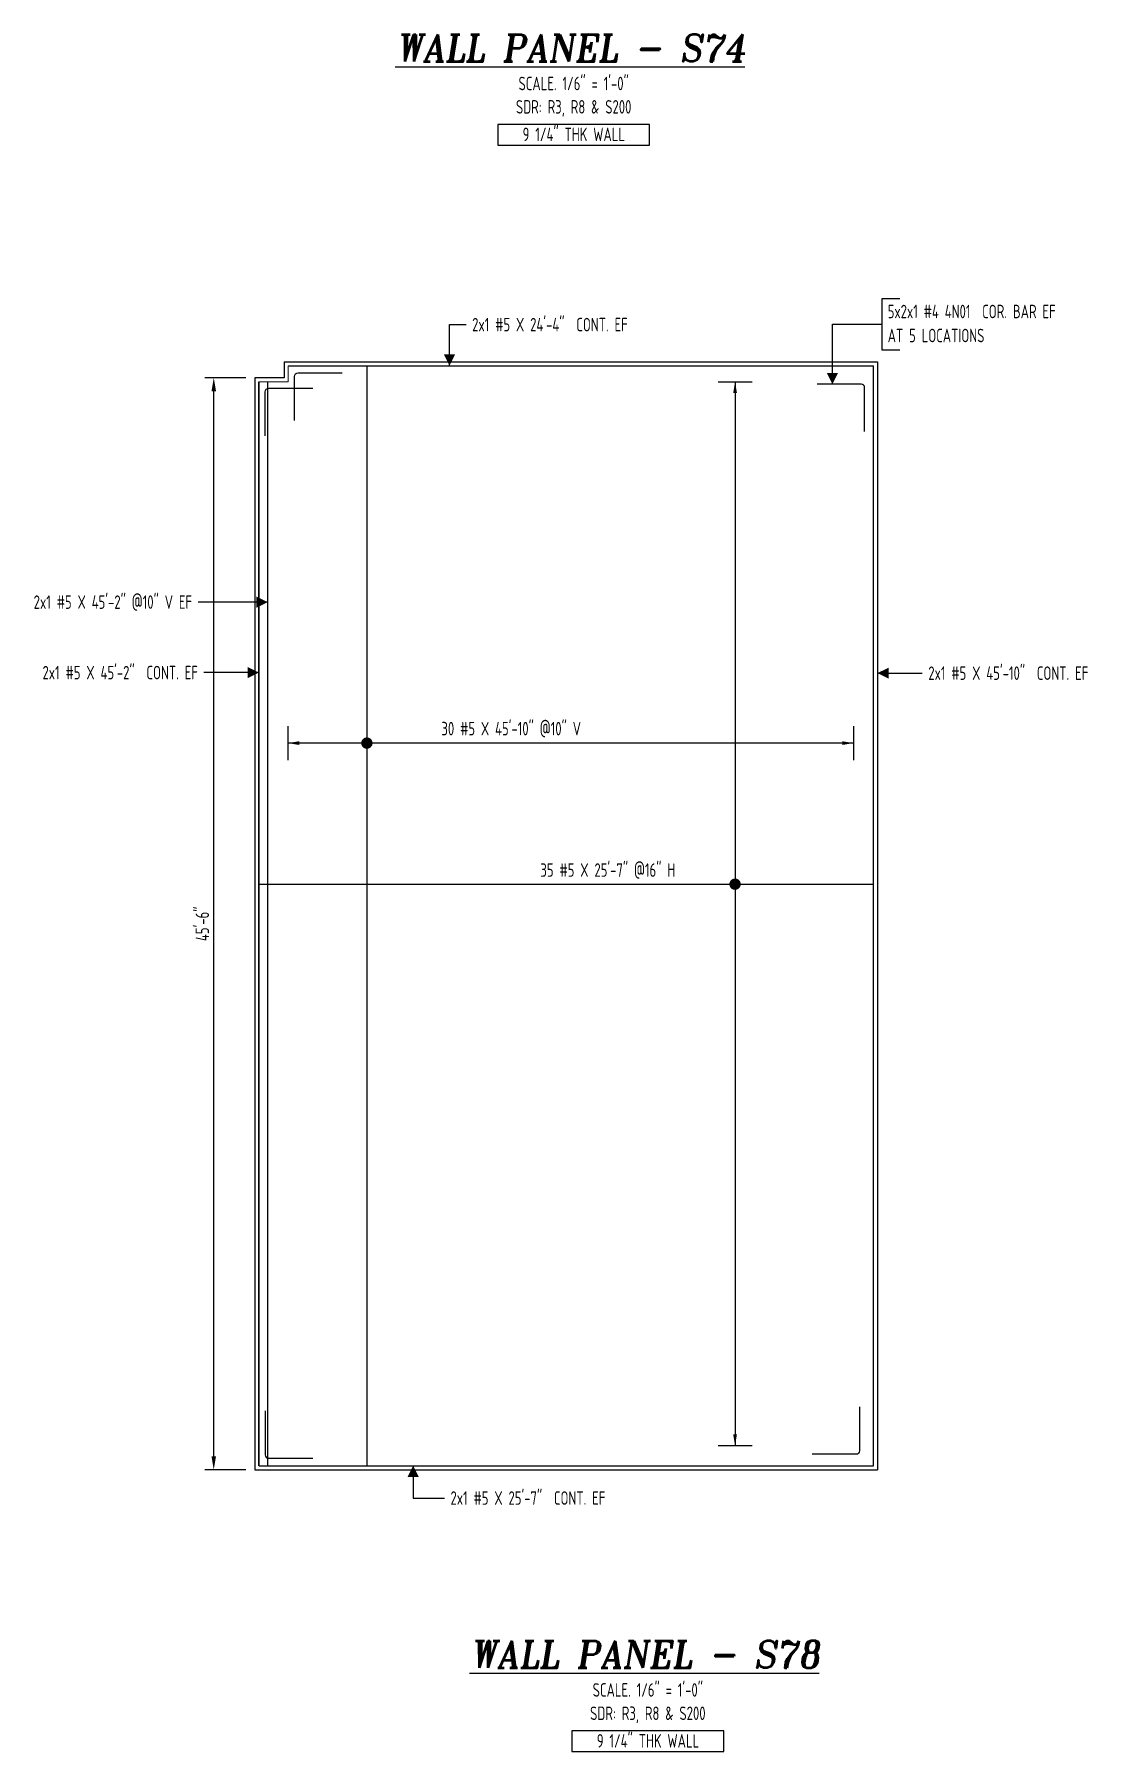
# Model space of a CAD drawing. Header units: inches. Extents: x 10095 to 38568, y -2433 to 4174.
# Drawn here: x 33720 to 34246, y -548 to 311 of the extents above; entities that cross this region are included whole.
import ezdxf
from ezdxf.enums import TextEntityAlignment as Align

# ---------------------------------------------------------------- set-up
doc = ezdxf.new("R2010")
doc.units = ezdxf.units.IN
doc.header["$MEASUREMENT"] = 0
doc.layers.get('0').update_dxf_attribs({"linetype": 'CONTINUOUS'})
doc.layers.get('Defpoints').update_dxf_attribs({"linetype": 'CONTINUOUS'})
for name, color, linetype in [('0-25TEXT', 7, 'CONTINUOUS'), ('0-35', 3, 'CONTINUOUS'), ('0-35TEXT', 3, 'CONTINUOUS'), ('0-50', 10, 'CONTINUOUS'), ('BAR-LBL', 2, 'CONTINUOUS'), ('RANGELAY', 7, 'CONTINUOUS'), ('REBARS', 4, 'CONTINUOUS')]:
    doc.layers.add(name, color=color, linetype=linetype)
doc.layers.add('COVER', color=6, linetype='CONTINUOUS', lineweight=0, plot=False)
doc.styles.add('AR', font='ARCHQUIK.shx', dxfattribs={"width": 0.8})
doc.styles.add('ROMANT', font='romant')
doc.dimstyles.new('CADS_DIM_48', dxfattribs={"dimscale": 48, "dimtxt": 0.09375, "dimasz": 0.09375, "dimexe": 0.0625, "dimexo": 0.0625, "dimgap": 0.09375, "dimtad": 0, "dimtih": 1, "dimtoh": 1, "dimzin": 1, "dimdsep": 46, "dimlunit": 4, "dimtxsty": 'AR', "dimblk": 'CLOSED', "dimcen": 0.1875, "dimadec": 0, "dimazin": 0, "dimtfac": 1, "dimtofl": 0, "dimtmove": 0, "dimatfit": 1, "dimldrblk": 'DOTBLANK', "dimfxl": 1, "dimtzin": 0, "dimarcsym": 0})

# ---------------------------------------------------------------- blocks, each defined once
blk = doc.blocks.new('leadrblk')
blk.add_lwpolyline([(0, 0, 0, 1, 0), (1, 0, 1, 1, 0)], format="xyseb")
blk = doc.blocks.new('*U1234', base_point=(33836.54, 136.93))
at = {"layer": 'REBARS', "color": 0}
blk.add_lwpolyline([(33836.23, 136.93), (33836.23, -405.07)], dxfattribs=at)
blk = doc.blocks.new('*U1316', base_point=(33831.78, -114.59))
at = {"layer": 'REBARS', "color": 0}
blk.add_lwpolyline([(33831.78, -114.28), (34138.78, -114.28)], dxfattribs=at)
blk = doc.blocks.new('rendmark')
at = {"color": 4}
blk.add_line((0, -3), (0, 3), dxfattribs=at)
blk = doc.blocks.new('rarrow')
at = {"color": 7}
blk.add_solid([(2, -0.33), (2, 0.33), (0, 0)], dxfattribs=at)
blk = doc.blocks.new('*U1679', base_point=(34069.83, 136.93))
at = {"layer": 'RANGELAY'}
blk.add_line((34069.83, 136.93), (34069.83, -395.07), dxfattribs=at)
at = {"layer": 'RANGELAY', "xscale": 2.834645669291339, "yscale": 2.834645669291339}
for name, p, rotation in [('rendmark', (34069.83, 136.93), 269.9999999999999), ('rarrow', (34069.83, 136.93), 269.9999999999999), ('rarrow', (34069.83, -395.07), 89.999996929531), ('rendmark', (34069.83, -395.07), 89.999996929531)]:
    blk.add_blockref(name, p, dxfattribs=dict(at, rotation=rotation))
blk = doc.blocks.new('VPM95C817')
at = {"const_width": 1}
blk.add_lwpolyline([(-0.5, 0, 1), (0.5, 0, 1)], format="xyb", close=True, dxfattribs=at)
blk = doc.blocks.new('*U1230', base_point=(33885.51, 144.93))
at = {"layer": 'REBARS', "color": 0}
blk.add_lwpolyline([(33885.82, 144.93), (33885.82, -405.07)], dxfattribs=at)
blk = doc.blocks.new('*U1678', base_point=(34129.03, -43.75))
at = {"layer": 'RANGELAY'}
blk.add_line((34129.03, -43.75), (33846.41, -43.75), dxfattribs=at)
at = {"layer": 'RANGELAY', "xscale": 2.834645669291339, "yscale": 2.834645669291339}
for name, p, rotation in [('rendmark', (33846.41, -43.75), 359.9999969295309), ('rarrow', (33846.41, -43.75), 359.9999969295309), ('rarrow', (34129.03, -43.75), 179.9999999999999), ('rendmark', (34129.03, -43.75), 179.9999999999999)]:
    blk.add_blockref(name, p, dxfattribs=dict(at, rotation=rotation))
blk = doc.blocks.new('VPM95C847')
at = {"const_width": 1}
blk.add_lwpolyline([(-0.5, 0, 1), (0.5, 0, 1)], format="xyb", close=True, dxfattribs=at)
blk = doc.blocks.new('*U1040', base_point=(33834.78, -401.58))
at = {"layer": 'REBARS', "color": 0}
blk.add_lwpolyline([(33835.03, -377.58), (33835.03, -399.58, 0.414214), (33836.78, -401.33), (33858.78, -401.33)], format="xyb", dxfattribs=at)
blk = doc.blocks.new('*U1041', base_point=(34132.3, -399.58))
at = {"layer": 'REBARS', "color": 0}
blk.add_lwpolyline([(34132.05, -375.58), (34132.05, -397.58, -0.414214), (34130.3, -399.33), (34108.3, -399.33)], format="xyb", dxfattribs=at)
blk = doc.blocks.new('*U690', base_point=(34139.34, -405.07))
at = {"layer": 'REBARS', "color": 0}
blk.add_lwpolyline([(34139.03, -405.07), (34139.03, 144.93)], dxfattribs=at)
blk = doc.blocks.new('*U625', base_point=(33832.09, -405.07))
at = {"layer": 'REBARS', "color": 0}
blk.add_lwpolyline([(33831.78, -405.07), (33831.78, 136.93)], dxfattribs=at)
blk = doc.blocks.new('*U1042', base_point=(33834.78, 133.93))
at = {"layer": 'REBARS', "color": 0}
blk.add_lwpolyline([(33835.03, 109.93), (33835.03, 131.93, -0.414214), (33836.78, 133.68), (33858.78, 133.68)], format="xyb", dxfattribs=at)
blk = doc.blocks.new('*U451', base_point=(33847.03, 144.62))
at = {"layer": 'REBARS', "color": 0}
blk.add_lwpolyline([(33847.03, 144.93), (34139.03, 144.93)], dxfattribs=at)
blk = doc.blocks.new('*U626', base_point=(33831.47, 136.93))
at = {"layer": 'REBARS', "color": 0}
blk.add_lwpolyline([(33831.78, 136.93), (33831.78, -405.07)], dxfattribs=at)
blk = doc.blocks.new('*U1043', base_point=(33849.41, 141.58))
at = {"layer": 'REBARS', "color": 0}
blk.add_lwpolyline([(33849.66, 117.58), (33849.66, 139.58, -0.414214), (33851.41, 141.33), (33873.41, 141.33)], format="xyb", dxfattribs=at)
blk = doc.blocks.new('*U1044', base_point=(34134.82, 135.99))
at = {"layer": 'REBARS', "color": 0}
blk.add_lwpolyline([(34134.57, 111.99), (34134.57, 133.99, 0.414214), (34132.82, 135.74), (34110.82, 135.74)], format="xyb", dxfattribs=at)
blk = doc.blocks.new('*U1315', base_point=(33832.03, -404.76))
at = {"layer": 'REBARS', "color": 0}
blk.add_lwpolyline([(33832.03, -405.07), (34139.03, -405.07)], dxfattribs=at)
blk = doc.blocks.new('*D1454')
at = {"layer": 'COVER', "color": 0, "lineweight": -2, "transparency": 16777216}
for p, q in [((33825.28, 138.93), (33804.79, 138.93)), ((33809.29, -400.32), (33809.29, 132.18)), ((33825.28, -407.07), (33804.79, -407.07))]:
    blk.add_line(p, q, dxfattribs=at)
at = {"layer": 'COVER', "color": 0, "transparency": 16777216}
for points in [[(33808.17, 132.18), (33810.42, 132.18), (33809.29, 138.93)], [(33808.17, -400.32), (33810.42, -400.32), (33809.29, -407.07)]]:
    blk.add_solid(points, dxfattribs=at)
at = {"layer": 'Defpoints', "color": 0, "transparency": 16777216}
for p in [(33809.29, 138.93), (33829.78, 138.93), (33829.78, -407.07)]:
    blk.add_point(p, dxfattribs=at)
at = {"layer": 'COVER', "color": 0, "transparency": 16777216, "insert": (33803.55, -134.07), "char_height": 6.75, "attachment_point": 5, "rotation": 90, "style": 'AR'}
blk.add_mtext('45\'-6"', dxfattribs=at)
blk = doc.blocks.new('_DotBlank')
at = {"layer": '0-35', "color": 0, "lineweight": -2}
blk.add_line((-0.5, 0), (-1, 0), dxfattribs=at)
blk.add_circle((0, 0), 0.5, dxfattribs=at)

msp = doc.modelspace()

# ---------------------------------------------------------------- linework, layer by layer
at = {"layer": '0-25TEXT'}
for points in [[(34152.118, 178.41058), (34143.11894, 178.41058), (34143.11894, 152.91326), (34152.118, 152.91326)], [(33927.08931, 144.9284), (33927.08931, 165.48362), (33935.4279, 165.48362)], [(34118.46876, 135.74198), (34118.46877, 165.66192), (34143.11894, 165.66192)], [(33836.2268, 26.74979), (33801.44551, 26.74979)], [(33831.78173, -8.49841), (33804.34974, -8.49841)], [(34141.03172, -8.77208), (34163.41089, -8.77208)], [(33908.94932, -405.07184), (33908.94996, -421.18224), (33924.60278, -421.18161)]]:
    msp.add_lwpolyline(points, dxfattribs=at)
at = {"layer": '0-35'}
for p, q in [((33844.40672, 146.9284), (34141.03172, 146.9284)), ((33844.40672, 146.9284), (33844.40672, 138.9284)), ((33844.40672, 146.9284), (34141.03172, 146.9284)), ((33844.40672, 146.9284), (33844.40672, 138.9284)), ((33844.40672, 146.9284), (34141.03172, 146.9284)), ((33844.40672, 146.9284), (33844.40672, 138.9284)), ((33844.40672, 146.9284), (34141.03172, 146.9284)), ((33844.40672, 146.9284), (33844.40672, 138.9284)), ((34141.03172, 146.9284), (34141.03172, -407.0716)), ((34141.03172, 146.9284), (34141.03172, -407.0716)), ((34141.03172, 146.9284), (34141.03172, -407.0716)), ((34141.03172, 146.9284), (34141.03172, -407.0716)), ((34141.03172, 146.9284), (34141.03172, -407.0716)), ((34141.03172, 146.9284), (34141.03172, -407.0716)), ((34141.03172, 146.9284), (34141.03172, -407.0716)), ((33844.40672, 138.9284), (33829.78172, 138.9284)), ((33829.78172, 138.9284), (33829.78172, -407.0716)), ((33844.40672, 138.9284), (33829.78172, 138.9284)), ((33829.78172, 138.9284), (33829.78172, -407.0716)), ((33829.78172, 138.9284), (33829.78172, -407.0716)), ((33844.40672, 138.9284), (33829.78172, 138.9284)), ((33829.78172, 138.9284), (33829.78172, -407.0716)), ((33829.78172, 138.9284), (33829.78172, -407.0716)), ((33844.40672, 138.9284), (33829.78172, 138.9284)), ((33829.78172, -407.0716), (34141.03172, -407.0716)), ((33829.78172, -407.0716), (34141.03172, -407.0716)), ((33829.78172, -407.0716), (34141.03172, -407.0716)), ((33829.78172, -407.0716), (34141.03172, -407.0716))]:
    msp.add_line(p, q, dxfattribs=at)
at = {"layer": '0-50'}
for points in [[(34027.11635, 265.53075), (33951.22951, 265.53075), (33951.22951, 255.17439), (34027.11635, 255.17439)], [(34064.18044, -537.61891), (33988.29359, -537.61891), (33988.29359, -547.97527), (34064.18044, -547.97527)]]:
    msp.add_lwpolyline(points, close=True, dxfattribs=at)
at = {"layer": 'COVER'}
msp.add_lwpolyline([(33846.40672, 144.9284), (34139.03172, 144.9284), (34139.03172, -405.0716), (33831.78172, -405.0716), (33831.78172, 136.9284), (33846.40672, 136.9284)], close=True, dxfattribs=at)

# ---------------------------------------------------------------- block references
at = {"layer": '0-25TEXT'}
for name, p, xscale, yscale, rotation in [('leadrblk', (33927.08931, 144.9284), 5.623937007874017, 2.250708661417324, 90.00000153523453), ('leadrblk', (34118.46876, 135.74198), 5.623937007874017, 2.250708661417324, 90.00000153523453), ('leadrblk', (33831.78173, -8.49841), 5.623937007874017, 2.250708661417324, 180.000003070469), ('VPM95C847', (33885.82374, -43.74661), 2.834645669291338, 2.834645669291338, 180), ('VPM95C817', (34069.83027, -114.27641), 2.834645669291338, 2.834645669291338, 269.9999999999999), ('leadrblk', (33908.94932, -405.07184), -5.623937007874017, 2.250708661417324, 90.00228767443309)]:
    msp.add_blockref(name, p, dxfattribs=dict(at, xscale=xscale, yscale=yscale, rotation=rotation))
at = {"layer": '0-25TEXT', "yscale": 2.250708661417324}
for p, xscale in [((33836.2268, 26.74979), -5.623937007874017), ((34141.03172, -8.77208), 5.623937007874017)]:
    msp.add_blockref('leadrblk', p, dxfattribs=dict(at, xscale=xscale))
at = {"layer": 'RANGELAY'}
for name, p in [('*U1679', (34069.83027, 136.9284)), ('*U1678', (34129.03173, -43.74661))]:
    msp.add_blockref(name, p, dxfattribs=at)
at = {"layer": 'REBARS', "color": 4}
for name, p in [('*U451', (33847.03172, 144.6159)), ('*U1043', (33849.40672, 141.5791)), ('*U1230', (33885.51123, 144.9284)), ('*U690', (34139.34405, -405.0716)), ('*U625', (33832.09405, -405.0716)), ('*U626', (33831.46922, 136.9284)), ('*U1042', (33834.78172, 133.9284)), ('*U1234', (33836.5393, 136.9284)), ('*U1044', (34134.82328, 135.99197)), ('*U1316', (33831.78164, -114.58892)), ('*U1040', (33834.78172, -401.57519)), ('*U1041', (34132.30343, -399.57519)), ('*U1315', (33832.03172, -404.7591))]:
    msp.add_blockref(name, p, dxfattribs=at)

# ---------------------------------------------------------------- texts
at = {"color": 7, "linetype": 'Continuous', "style": 'ROMANT', "oblique": 9, "width": 0.95}
for s, p in [('%%UWALL PANEL - S74', (33987.80105, 297.10265)), ('%%UWALL PANEL - S78', (34024.86514, -506.04701))]:
    msp.add_text(s, height=13.5, dxfattribs=at).set_placement(p, align=Align.CENTER)
at = {"layer": '0-35TEXT', "style": 'AR', "width": 0.8}
for s, p in [('SCALE. 1/6" = 1\'-0"', (33989.17293, 282.65576)), ('SDR: R3, R8 & S200', (33989.17293, 270.98757)), ('9 1/4" THK WALL', (33989.24985, 257.19955)), ('SCALE. 1/6" = 1\'-0"', (34026.23702, -520.4939)), ('SDR: R3, R8 & S200', (34026.23702, -532.16209)), ('9 1/4" THK WALL', (34026.31394, -545.95011))]:
    msp.add_text(s, height=6.7498312, dxfattribs=at).set_placement(p, align=Align.CENTER)
msp.add_text('AT 5 LOCATIONS', height=6.7498312, dxfattribs=at).set_placement((34146.11863, 156.66287))
at = {"layer": 'BAR-LBL', "style": 'AR', "width": 0.8}
for s, p in [('5x2x1 #4 4N01  COR. BAR EF', (34146.11863, 168.66161)), ('2x1 #5 X 24\'-4"  CONT. EF', (33938.42758, 162.10898)), ('2x1 #5 X 45\'-10"  CONT. EF', (34166.41058, -12.14672)), ('35 #5 X 25\'-7" @16" H', (33972.53659, -110.59592)), ('2x1 #5 X 25\'-7"  CONT. EF', (33927.60246, -424.55626))]:
    msp.add_text(s, height=6.7492913, dxfattribs=at).set_placement(p)
for s, p in [('2x1 #5 X 45\'-2" @10" V EF', (33798.44582, 23.37515)), ('2x1 #5 X 45\'-2"  CONT. EF', (33801.35006, -11.87305)), ('30 #5 X 45\'-10" @10" V', (33992.83152, -39.88183))]:
    msp.add_text(s, height=6.7492913, dxfattribs=at).set_placement(p, align=Align.RIGHT)

# ---------------------------------------------------------------- dimensions: what is measured, and where the dimension line sits
at = {"layer": 'COVER'}
dim = msp.add_linear_dim(base=(33809.29454, 138.9284), p1=(33829.78172, -407.0716), p2=(33829.78172, 138.9284), angle=90, dimstyle='CADS_DIM_48', override={"dimscale": 72, "dimgap": 0.03125, "dimtad": 1, "dimtih": 0, "dimtoh": 0, "dimdec": 3, "dimtdec": 3}, dxfattribs=at)
dim.commit()
dim.dimension.update_dxf_attribs({"geometry": '*D1454', "text_midpoint": (33803.55316, -134.0716)})

doc.saveas('drawing.dxf')
